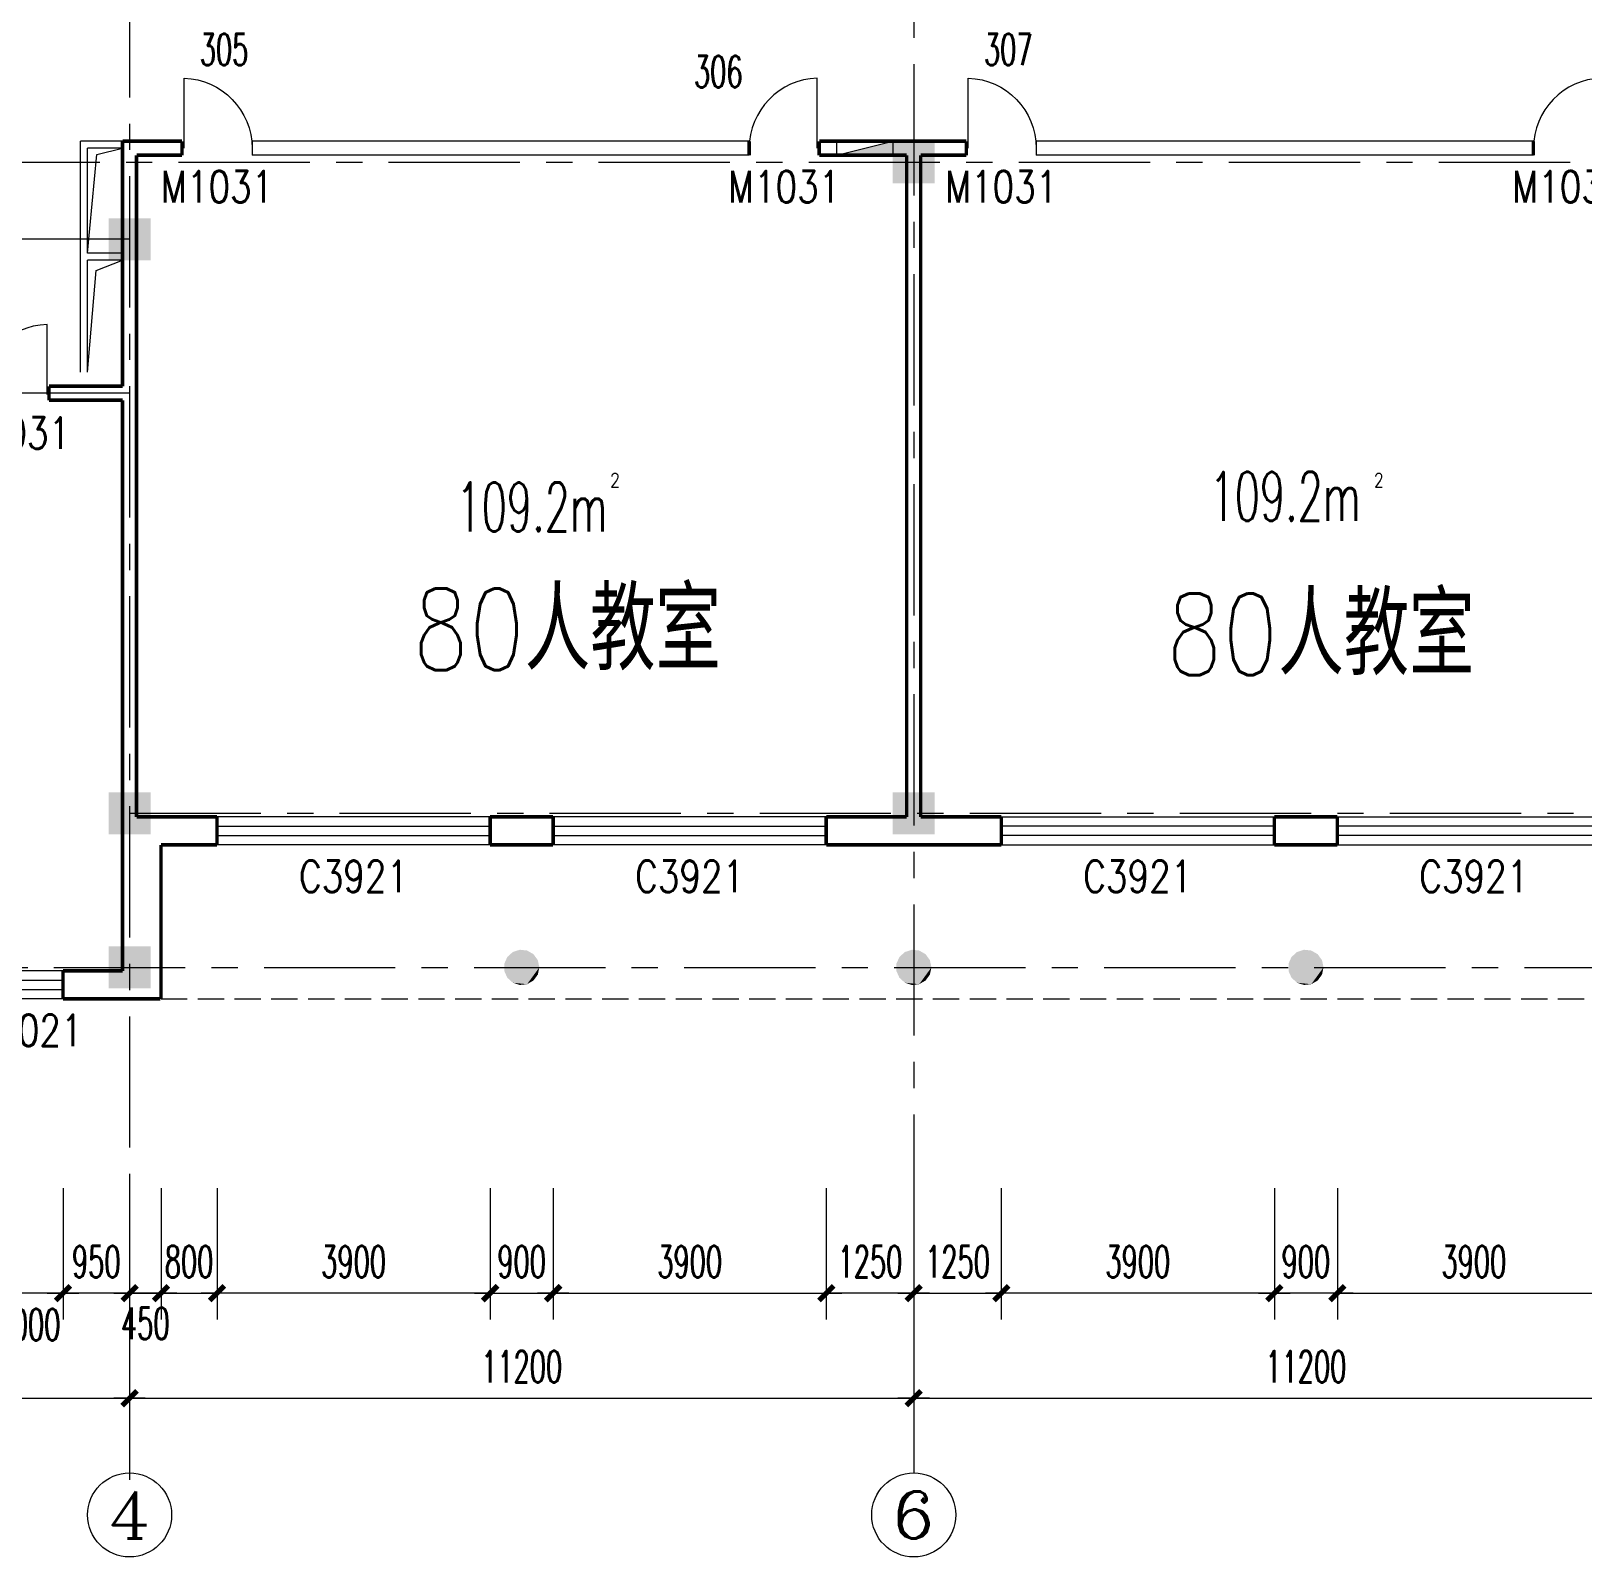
# Model space of a CAD drawing. Extents: x 1575758 to 1999219, y -897052 to -636879.
# Drawn here: x 1763468 to 1785633, y -718238 to -696443 of the extents above; entities that cross this region are included whole.
import ezdxf
from ezdxf.enums import TextEntityAlignment as Align

# ---------------------------------------------------------------- set-up
doc = ezdxf.new("R2010")
doc.units = 0
doc.header["$LTSCALE"] = 1500
doc.header["$MEASUREMENT"] = 0
doc.linetypes.add('CENTER', pattern=[2, 1.25, -0.25, 0.25, -0.25])
doc.linetypes.add('DASH', pattern=[0.35, 0.25, -0.1])
doc.layers.get('0').update_dxf_attribs({"linetype": 'CONTINUOUS', "lineweight": 5})
doc.layers.get('DEFPOINTS').update_dxf_attribs({"linetype": 'CONTINUOUS', "lineweight": 5})
for name, color, linetype, lineweight in [('AXIS', 7, 'CONTINUOUS', 5), ('AXIS_TEXT', 7, 'CONTINUOUS', 5), ('COLUMN', 7, 'CONTINUOUS', 5), ('DOTE', 7, 'CENTER', 5), ('OTHER', 7, 'CONTINUOUS', 5), ('PUB_DIM', 7, 'CONTINUOUS', 5), ('PUB_TEXT', 7, 'CONTINUOUS', 5), ('U型玻璃', 7, 'CONTINUOUS', 5), ('WALL', 7, 'CONTINUOUS', 5), ('WINDOW', 7, 'CONTINUOUS', 0), ('WINDOW_TEXT', 7, 'CONTINUOUS', 5), ('我的', 7, 'CONTINUOUS', 5), ('消火栓', 7, 'CONTINUOUS', 5), ('管井', 7, 'CONTINUOUS', 5), ('虚线', 7, 'DASH', 5)]:
    doc.layers.add(name, color=color, linetype=linetype, lineweight=lineweight)
doc.styles.add('_SIMPLEX', font='SIMPLEX.shx', dxfattribs={"width": 0.6})
doc.styles.add('COMPLEX', font='COMPLEX')
doc.styles.add('DIM_FONT', font='romans.shx', dxfattribs={"width": 0.6})
doc.styles.add('H1', font='romans.shx', dxfattribs={"width": 1.2, "bigfont": 'hztxt.shx'})
doc.styles.add('SIMPLEX', font='SIMPLEX.SHX', dxfattribs={"width": 0.6})
doc.dimstyles.new('NORMAL', dxfattribs={"dimscale": 1.5, "dimtxt": 300, "dimasz": 1, "dimexe": 250, "dimexo": 300, "dimgap": 150, "dimtad": 1, "dimdec": 0, "dimdsep": 46, "dimtxsty": 'DIM_FONT', "dimblk1": '_DIMX', "dimblk2": '_DIMX', "dimsah": 1, "dimcen": 2.5, "dimdle": 0.3, "dimclrd": 256, "dimclre": 256, "dimclrt": 256, "dimadec": 0, "dimazin": 0, "dimtfac": 1, "dimtdec": 0, "dimtix": 1, "dimtmove": 2, "dimatfit": 3, "dimldrblk": '_DIMX', "dimfxl": 1, "dimtvp": 1, "dimtolj": 1, "dimtzin": 0, "dimlwd": -1, "dimlwe": -1, "dimarcsym": 0})

# ---------------------------------------------------------------- blocks, each defined once
blk = doc.blocks.new('_FZH')
blk.add_solid([(0.5, -0.5), (-0.5, -0.5), (0.5, 0.5), (-0.5, 0.5)])
blk = doc.blocks.new('M_A2ZXL')
blk.add_line((-0.472, 0), (-0.472, -1))
blk.add_arc((-0.5, 0), 1, 271.6231, 0)
blk = doc.blocks.new('M_S2RKC')
for points in [[(-0.053, 0.503), (0.156, -0.481), (-0.253, 0.438), (-0.409, 0.297)], [(0.338, 0.376), (0.156, -0.481), (0.156, 0.481), (-0.053, 0.503)], [(-0.409, 0.297), (0.156, -0.481), (-0.495, 0.105), (-0.495, -0.105)], [(0.506, 0), (0.156, -0.481), (0.462, 0.206), (0.338, 0.376)], [(0.462, -0.206), (0.338, -0.376), (0.506, 0), (0.156, -0.481)], [(-0.495, -0.105), (0.156, -0.481), (-0.409, -0.297), (-0.253, -0.438)], [(-0.253, -0.438), (0.156, -0.481), (-0.053, -0.503)]]:
    blk.add_solid(points)
blk = doc.blocks.new('_WBLK')
for p, q in [((-0.5, 0.5), (0.5, 0.5)), ((0.5, 0.1667), (-0.5, 0.1667)), ((0.5, -0.1667), (-0.5, -0.1667)), ((-0.5, -0.5), (0.5, -0.5))]:
    blk.add_line(p, q)
at = {"layer": 'WINDOW_TEXT', "style": 'SIMPLEX', "flags": 9}
blk.add_attdef('A', text='', height=1, dxfattribs=at).set_placement((0, 1.5), align=Align.MIDDLE)
blk = doc.blocks.new('A$C68C06AB7')
at = {"layer": '消火栓'}
blk.add_hatch(color=256, dxfattribs=at).paths.add_polyline_path([(800, 200), (0, 200), (800, 0)])
blk.add_line((0, 200), (800, 0), dxfattribs=at)
blk.add_lwpolyline([(0, 200), (0, 0), (800, 0), (800, 200)], close=True, dxfattribs=at)
blk = doc.blocks.new('_DIMX')
blk.add_line((-150, 0), (150, 0))
at = {"const_width": 50}
blk.add_lwpolyline([(-70, -70), (70, 70)], dxfattribs=at)
blk = doc.blocks.new('*D1151')
at = {"layer": 'AXIS'}
for p, q in [((1764875, -712970), (1764875, -716345)), ((1776075, -712970), (1776075, -716345)), ((1764876, -715970), (1776073, -715970))]:
    blk.add_line(p, q, dxfattribs=at)
at = {"layer": 'DEFPOINTS', "color": 0, "lineweight": 5}
for p in [(1764875, -712520), (1776075, -712520), (1776075, -715970)]:
    blk.add_point(p, dxfattribs=at)
at = {"layer": 'AXIS', "xscale": 1.5, "yscale": 1.5, "zscale": 1.5, "rotation": 180}
blk.add_blockref('_DIMX', (1764875, -715970), dxfattribs=at)
at = {"layer": 'AXIS', "xscale": 1.5, "yscale": 1.5, "zscale": 1.5}
blk.add_blockref('_DIMX', (1776075, -715970), dxfattribs=at)
at = {"layer": 'AXIS', "insert": (1770475, -715520), "char_height": 450, "attachment_point": 5, "style": 'DIM_FONT'}
blk.add_mtext('\\A1;11200', dxfattribs=at)
blk = doc.blocks.new('*D1152')
at = {"layer": 'AXIS'}
for p, q in [((1776075, -712970), (1776075, -716345)), ((1787275, -712970), (1787275, -716345)), ((1776076, -715970), (1787273, -715970))]:
    blk.add_line(p, q, dxfattribs=at)
at = {"layer": 'DEFPOINTS', "color": 0, "lineweight": 5}
for p in [(1776075, -712520), (1787275, -712520), (1787275, -715970)]:
    blk.add_point(p, dxfattribs=at)
at = {"layer": 'AXIS', "xscale": 1.5, "yscale": 1.5, "zscale": 1.5, "rotation": 180}
blk.add_blockref('_DIMX', (1776075, -715970), dxfattribs=at)
at = {"layer": 'AXIS', "xscale": 1.5, "yscale": 1.5, "zscale": 1.5}
blk.add_blockref('_DIMX', (1787275, -715970), dxfattribs=at)
at = {"layer": 'AXIS', "insert": (1781675, -715520), "char_height": 450, "attachment_point": 5, "style": 'DIM_FONT'}
blk.add_mtext('\\A1;11200', dxfattribs=at)
blk = doc.blocks.new('*D1155')
at = {"layer": 'AXIS'}
for p, q in [((1753875, -713005), (1753875, -716345)), ((1764875, -712970), (1764875, -716345)), ((1753876, -715970), (1764873, -715970))]:
    blk.add_line(p, q, dxfattribs=at)
at = {"layer": 'DEFPOINTS', "color": 0, "lineweight": 5}
for p in [(1753875, -712555), (1764875, -712520), (1764875, -715970)]:
    blk.add_point(p, dxfattribs=at)
at = {"layer": 'AXIS', "xscale": 1.5, "yscale": 1.5, "zscale": 1.5, "rotation": 180}
blk.add_blockref('_DIMX', (1753875, -715970), dxfattribs=at)
at = {"layer": 'AXIS', "xscale": 1.5, "yscale": 1.5, "zscale": 1.5}
blk.add_blockref('_DIMX', (1764875, -715970), dxfattribs=at)
at = {"layer": 'AXIS', "insert": (1759375, -715520), "char_height": 450, "attachment_point": 5, "style": 'DIM_FONT'}
blk.add_mtext('\\A1;11000', dxfattribs=at)
blk = doc.blocks.new('_AXISO')
blk.add_circle((0, 0), 0.5)
at = {"layer": 'AXIS_TEXT', "style": 'COMPLEX', "width": 1.041667}
blk.add_attdef('A', text='', height=0.56, dxfattribs=at).set_placement((-0.25, -0.28), (0.25, -0.28), align=Align.FIT)
blk = doc.blocks.new('*D1187')
at = {"layer": 'DEFPOINTS', "color": 0, "lineweight": 5}
for p in [(1763925, -712520), (1764875, -712520), (1763925, -714470)]:
    blk.add_point(p, dxfattribs=at)
at = {"layer": 'PUB_DIM'}
for p, q in [((1763925, -712970), (1763925, -714845)), ((1764875, -712970), (1764875, -714845)), ((1763923, -714470), (1763922, -714470)), ((1764875, -714470), (1763925, -714470)), ((1764876, -714470), (1764878, -714470))]:
    blk.add_line(p, q, dxfattribs=at)
at = {"layer": 'PUB_DIM', "xscale": 1.5, "yscale": 1.5, "zscale": 1.5}
for p, rotation in [((1763925, -714470), 359.999999999986), ((1764875, -714470), 179.999999999986)]:
    blk.add_blockref('_DIMX', p, dxfattribs=dict(at, rotation=rotation))
at = {"layer": 'PUB_DIM', "insert": (1764400, -714020), "char_height": 450, "attachment_point": 5, "style": 'DIM_FONT'}
blk.add_mtext('\\A1;950', dxfattribs=at)
blk = doc.blocks.new('*D1188')
at = {"layer": 'DEFPOINTS', "color": 0, "lineweight": 5}
for p in [(1762925, -712520), (1763925, -712520), (1762925, -714470)]:
    blk.add_point(p, dxfattribs=at)
at = {"layer": 'PUB_DIM'}
for p, q in [((1762925, -712970), (1762925, -714845)), ((1763925, -712970), (1763925, -714845)), ((1763923, -714470), (1762926, -714470))]:
    blk.add_line(p, q, dxfattribs=at)
at = {"layer": 'PUB_DIM', "xscale": 1.5, "yscale": 1.5, "zscale": 1.5}
for p, rotation in [((1762925, -714470), 179.9999999999866), ((1763925, -714470), 359.9999999999867)]:
    blk.add_blockref('_DIMX', p, dxfattribs=dict(at, rotation=rotation))
at = {"layer": 'PUB_DIM', "insert": (1763425, -714920), "char_height": 450, "attachment_point": 5, "style": 'DIM_FONT'}
blk.add_mtext('\\A1;1000', dxfattribs=at)
blk = doc.blocks.new('*D1204')
at = {"layer": 'DEFPOINTS', "color": 0, "lineweight": 5}
for p in [(1765325, -712520), (1766125, -712520), (1766125, -714470)]:
    blk.add_point(p, dxfattribs=at)
at = {"layer": 'PUB_DIM'}
for p, q in [((1765325, -712970), (1765325, -714845)), ((1766125, -712970), (1766125, -714845)), ((1765323, -714470), (1765322, -714470)), ((1765325, -714470), (1766125, -714470)), ((1766126, -714470), (1766128, -714470))]:
    blk.add_line(p, q, dxfattribs=at)
at = {"layer": 'PUB_DIM', "xscale": 1.5, "yscale": 1.5, "zscale": 1.5}
blk.add_blockref('_DIMX', (1765325, -714470), dxfattribs=at)
at = {"layer": 'PUB_DIM', "xscale": 1.5, "yscale": 1.5, "zscale": 1.5, "rotation": 180}
blk.add_blockref('_DIMX', (1766125, -714470), dxfattribs=at)
at = {"layer": 'PUB_DIM', "insert": (1765725, -714020), "char_height": 450, "attachment_point": 5, "style": 'DIM_FONT'}
blk.add_mtext('\\A1;800', dxfattribs=at)
blk = doc.blocks.new('*D1205')
at = {"layer": 'DEFPOINTS', "color": 0, "lineweight": 5}
for p in [(1766125, -712520), (1770025, -712520), (1766125, -714470)]:
    blk.add_point(p, dxfattribs=at)
at = {"layer": 'PUB_DIM'}
for p, q in [((1766125, -712970), (1766125, -714845)), ((1770025, -712970), (1770025, -714845)), ((1770023, -714470), (1766126, -714470))]:
    blk.add_line(p, q, dxfattribs=at)
at = {"layer": 'PUB_DIM', "xscale": 1.5, "yscale": 1.5, "zscale": 1.5}
for p, rotation in [((1766125, -714470), 179.9999999999966), ((1770025, -714470), 359.9999999999966)]:
    blk.add_blockref('_DIMX', p, dxfattribs=dict(at, rotation=rotation))
at = {"layer": 'PUB_DIM', "insert": (1768075, -714020), "char_height": 450, "attachment_point": 5, "style": 'DIM_FONT'}
blk.add_mtext('\\A1;3900', dxfattribs=at)
blk = doc.blocks.new('*D1206')
at = {"layer": 'DEFPOINTS', "color": 0, "lineweight": 5}
for p in [(1770025, -712520), (1770925, -712520), (1770925, -714470)]:
    blk.add_point(p, dxfattribs=at)
at = {"layer": 'PUB_DIM'}
for p, q in [((1770025, -712970), (1770025, -714845)), ((1770925, -712970), (1770925, -714845)), ((1770023, -714470), (1770022, -714470)), ((1770025, -714470), (1770925, -714470)), ((1770926, -714470), (1770928, -714470))]:
    blk.add_line(p, q, dxfattribs=at)
at = {"layer": 'PUB_DIM', "xscale": 1.5, "yscale": 1.5, "zscale": 1.5}
blk.add_blockref('_DIMX', (1770025, -714470), dxfattribs=at)
at = {"layer": 'PUB_DIM', "xscale": 1.5, "yscale": 1.5, "zscale": 1.5, "rotation": 180}
blk.add_blockref('_DIMX', (1770925, -714470), dxfattribs=at)
at = {"layer": 'PUB_DIM', "insert": (1770475, -714020), "char_height": 450, "attachment_point": 5, "style": 'DIM_FONT'}
blk.add_mtext('\\A1;900', dxfattribs=at)
blk = doc.blocks.new('*D1207')
at = {"layer": 'DEFPOINTS', "color": 0, "lineweight": 5}
for p in [(1770925, -712520), (1774825, -712520), (1774825, -714470)]:
    blk.add_point(p, dxfattribs=at)
at = {"layer": 'PUB_DIM'}
for p, q in [((1770925, -712970), (1770925, -714845)), ((1774825, -712970), (1774825, -714845)), ((1770926, -714470), (1774823, -714470))]:
    blk.add_line(p, q, dxfattribs=at)
at = {"layer": 'PUB_DIM', "xscale": 1.5, "yscale": 1.5, "zscale": 1.5, "rotation": 180}
blk.add_blockref('_DIMX', (1770925, -714470), dxfattribs=at)
at = {"layer": 'PUB_DIM', "xscale": 1.5, "yscale": 1.5, "zscale": 1.5}
blk.add_blockref('_DIMX', (1774825, -714470), dxfattribs=at)
at = {"layer": 'PUB_DIM', "insert": (1772875, -714020), "char_height": 450, "attachment_point": 5, "style": 'DIM_FONT'}
blk.add_mtext('\\A1;3900', dxfattribs=at)
blk = doc.blocks.new('*D1208')
at = {"layer": 'DEFPOINTS', "color": 0, "lineweight": 5}
for p in [(1774825, -712520), (1776075, -712520), (1774825, -714470)]:
    blk.add_point(p, dxfattribs=at)
at = {"layer": 'PUB_DIM'}
for p, q in [((1774825, -712970), (1774825, -714845)), ((1776075, -712970), (1776075, -714845)), ((1774823, -714470), (1774822, -714470)), ((1776075, -714470), (1774825, -714470)), ((1776076, -714470), (1776078, -714470))]:
    blk.add_line(p, q, dxfattribs=at)
at = {"layer": 'PUB_DIM', "xscale": 1.5, "yscale": 1.5, "zscale": 1.5}
for p, rotation in [((1774825, -714470), 359.9999999999893), ((1776075, -714470), 179.9999999999893)]:
    blk.add_blockref('_DIMX', p, dxfattribs=dict(at, rotation=rotation))
at = {"layer": 'PUB_DIM', "insert": (1775450, -714020), "char_height": 450, "attachment_point": 5, "style": 'DIM_FONT'}
blk.add_mtext('\\A1;1250', dxfattribs=at)
blk = doc.blocks.new('*D1209')
at = {"layer": 'DEFPOINTS', "color": 0, "lineweight": 5}
for p in [(1782125, -712520), (1786025, -712520), (1786025, -714470)]:
    blk.add_point(p, dxfattribs=at)
at = {"layer": 'PUB_DIM'}
for p, q in [((1782125, -712970), (1782125, -714845)), ((1786025, -712970), (1786025, -714845)), ((1782126, -714470), (1786023, -714470))]:
    blk.add_line(p, q, dxfattribs=at)
at = {"layer": 'PUB_DIM', "xscale": 1.5, "yscale": 1.5, "zscale": 1.5, "rotation": 180}
blk.add_blockref('_DIMX', (1782125, -714470), dxfattribs=at)
at = {"layer": 'PUB_DIM', "xscale": 1.5, "yscale": 1.5, "zscale": 1.5}
blk.add_blockref('_DIMX', (1786025, -714470), dxfattribs=at)
at = {"layer": 'PUB_DIM', "insert": (1784075, -714020), "char_height": 450, "attachment_point": 5, "style": 'DIM_FONT'}
blk.add_mtext('\\A1;3900', dxfattribs=at)
blk = doc.blocks.new('*D1210')
at = {"layer": 'DEFPOINTS', "color": 0, "lineweight": 5}
for p in [(1781225, -712520), (1782125, -712520), (1781225, -714470)]:
    blk.add_point(p, dxfattribs=at)
at = {"layer": 'PUB_DIM'}
for p, q in [((1781225, -712970), (1781225, -714845)), ((1782125, -712970), (1782125, -714845)), ((1781223, -714470), (1781222, -714470)), ((1782125, -714470), (1781225, -714470)), ((1782126, -714470), (1782128, -714470))]:
    blk.add_line(p, q, dxfattribs=at)
at = {"layer": 'PUB_DIM', "xscale": 1.5, "yscale": 1.5, "zscale": 1.5}
for p, rotation in [((1781225, -714470), 359.9999999999852), ((1782125, -714470), 179.9999999999851)]:
    blk.add_blockref('_DIMX', p, dxfattribs=dict(at, rotation=rotation))
at = {"layer": 'PUB_DIM', "insert": (1781675, -714020), "char_height": 450, "attachment_point": 5, "style": 'DIM_FONT'}
blk.add_mtext('\\A1;900', dxfattribs=at)
blk = doc.blocks.new('*D1211')
at = {"layer": 'DEFPOINTS', "color": 0, "lineweight": 5}
for p in [(1777325, -712520), (1781225, -712520), (1777325, -714470)]:
    blk.add_point(p, dxfattribs=at)
at = {"layer": 'PUB_DIM'}
for p, q in [((1777325, -712970), (1777325, -714845)), ((1781225, -712970), (1781225, -714845)), ((1781223, -714470), (1777326, -714470))]:
    blk.add_line(p, q, dxfattribs=at)
at = {"layer": 'PUB_DIM', "xscale": 1.5, "yscale": 1.5, "zscale": 1.5}
for p, rotation in [((1777325, -714470), 179.9999999999966), ((1781225, -714470), 359.9999999999966)]:
    blk.add_blockref('_DIMX', p, dxfattribs=dict(at, rotation=rotation))
at = {"layer": 'PUB_DIM', "insert": (1779275, -714020), "char_height": 450, "attachment_point": 5, "style": 'DIM_FONT'}
blk.add_mtext('\\A1;3900', dxfattribs=at)
blk = doc.blocks.new('*D1251')
at = {"layer": 'DEFPOINTS', "color": 0, "lineweight": 5}
for p in [(1764875, -712520), (1765325, -712520), (1765325, -714470)]:
    blk.add_point(p, dxfattribs=at)
at = {"layer": 'PUB_DIM'}
for p, q in [((1764875, -712970), (1764875, -714845)), ((1765325, -712970), (1765325, -714845)), ((1764873, -714470), (1764872, -714470)), ((1764875, -714470), (1765325, -714470)), ((1765326, -714470), (1765328, -714470))]:
    blk.add_line(p, q, dxfattribs=at)
at = {"layer": 'PUB_DIM', "xscale": 1.5, "yscale": 1.5, "zscale": 1.5}
blk.add_blockref('_DIMX', (1764875, -714470), dxfattribs=at)
at = {"layer": 'PUB_DIM', "xscale": 1.5, "yscale": 1.5, "zscale": 1.5, "rotation": 180}
blk.add_blockref('_DIMX', (1765325, -714470), dxfattribs=at)
at = {"layer": 'PUB_DIM', "insert": (1765100, -714902), "char_height": 450, "attachment_point": 5, "style": 'DIM_FONT'}
blk.add_mtext('\\A1;450', dxfattribs=at)
blk = doc.blocks.new('*D1252')
at = {"layer": 'DEFPOINTS', "color": 0, "lineweight": 5}
for p in [(1776075, -712520), (1777325, -712520), (1777325, -714470)]:
    blk.add_point(p, dxfattribs=at)
at = {"layer": 'PUB_DIM'}
for p, q in [((1776075, -712970), (1776075, -714845)), ((1777325, -712970), (1777325, -714845)), ((1776073, -714470), (1776072, -714470)), ((1776075, -714470), (1777325, -714470)), ((1777326, -714470), (1777328, -714470))]:
    blk.add_line(p, q, dxfattribs=at)
at = {"layer": 'PUB_DIM', "xscale": 1.5, "yscale": 1.5, "zscale": 1.5}
blk.add_blockref('_DIMX', (1776075, -714470), dxfattribs=at)
at = {"layer": 'PUB_DIM', "xscale": 1.5, "yscale": 1.5, "zscale": 1.5, "rotation": 180}
blk.add_blockref('_DIMX', (1777325, -714470), dxfattribs=at)
at = {"layer": 'PUB_DIM', "insert": (1776700, -714020), "char_height": 450, "attachment_point": 5, "style": 'DIM_FONT'}
blk.add_mtext('\\A1;1250', dxfattribs=at)

msp = doc.modelspace()

# ---------------------------------------------------------------- linework, layer by layer
at = {"layer": 'AXIS'}
for p, q in [((1764874.9, -715531.4), (1764874.9, -717037.7)), ((1776074.9, -715531.4), (1776074.9, -717037.7))]:
    msp.add_line(p, q, dxfattribs=at)
at = {"layer": 'DOTE'}
for p, q in [((1776074.9, -687916.6), (1776074.9, -717136.8)), ((1764874.9, -695516.6), (1764874.9, -717136.8)), ((1744574.9, -698316.6), (1828858.2, -698316.6)), ((1764874.9, -699416.6), (1739795.7, -699416.6)), ((1764874.9, -701616.6), (1739795.7, -701616.6)), ((1764874.9, -707616.6), (1828858.2, -707616.6)), ((1739795.7, -709816.6), (1828858.2, -709816.6))]:
    msp.add_line(p, q, dxfattribs=at)
at = {"layer": 'OTHER'}
for points in [[(1764274.9, -699616.6), (1764408.7, -698204.5), (1764774.9, -698116.6)], [(1764274.9, -701316.6), (1764397.7, -699864.8), (1764774.9, -699716.6)]]:
    msp.add_lwpolyline(points, dxfattribs=at)
at = {"layer": 'U型玻璃'}
for p, q in [((1766624.9, -698016.6), (1766624.9, -698216.6)), ((1773724.9, -698016.6), (1766624.9, -698016.6)), ((1777824.9, -698016.6), (1777824.9, -698216.6)), ((1784924.9, -698016.6), (1777824.9, -698016.6)), ((1773724.9, -698216.6), (1766624.9, -698216.6)), ((1784924.9, -698216.6), (1777824.9, -698216.6))]:
    msp.add_line(p, q, dxfattribs=at)
at = {"layer": 'U型玻璃', "const_width": 50}
for points in [[(1773724.9, -698016.6), (1773724.9, -698216.6)], [(1784924.9, -698016.6), (1784924.9, -698216.6)]]:
    msp.add_lwpolyline(points, dxfattribs=at)
at = {"layer": 'WALL', "const_width": 50}
for points in [[(1764774.9, -701516.6), (1764774.9, -698016.6)], [(1765624.9, -698016.6), (1764774.9, -698016.6)], [(1765624.9, -698216.6), (1764974.9, -698216.6)], [(1764974.9, -707666.6), (1764974.9, -698216.6)], [(1765624.9, -698016.6), (1765624.9, -698216.6)], [(1774724.9, -698016.6), (1774724.9, -698216.6)], [(1776824.9, -698016.6), (1774724.9, -698016.6)], [(1775974.9, -698216.6), (1774724.9, -698216.6)], [(1775974.9, -707666.6), (1775974.9, -698216.6)], [(1776824.9, -698216.6), (1776174.9, -698216.6)], [(1776174.9, -707666.6), (1776174.9, -698216.6)], [(1776824.9, -698016.6), (1776824.9, -698216.6)], [(1763724.9, -701516.6), (1763724.9, -701716.6)], [(1764774.9, -701516.6), (1763724.9, -701516.6)], [(1763724.9, -701716.6), (1764774.9, -701716.6)], [(1764774.9, -701716.6), (1764774.9, -709866.6)], [(1766124.9, -707666.6), (1764974.9, -707666.6)], [(1766124.9, -708066.6), (1766124.9, -707666.6)], [(1770924.9, -707666.6), (1770024.9, -707666.6)], [(1770024.9, -708066.6), (1770024.9, -707666.6)], [(1770924.9, -708066.6), (1770924.9, -707666.6)], [(1774824.9, -708066.6), (1774824.9, -707666.6)], [(1775974.9, -707666.6), (1774824.9, -707666.6)], [(1777324.9, -707666.6), (1776174.9, -707666.6)], [(1777324.9, -708066.6), (1777324.9, -707666.6)], [(1781224.9, -708066.6), (1781224.9, -707666.6)], [(1782124.9, -707666.6), (1781224.9, -707666.6)], [(1782124.9, -708066.6), (1782124.9, -707666.6)], [(1766124.9, -708066.6), (1765324.9, -708066.6)], [(1765324.9, -708066.6), (1765324.9, -710266.6)], [(1770924.9, -708066.6), (1770024.9, -708066.6)], [(1777324.9, -708066.6), (1774824.9, -708066.6)], [(1782124.9, -708066.6), (1781224.9, -708066.6)], [(1763924.9, -710266.6), (1763924.9, -709866.6)], [(1763924.9, -709866.6), (1764774.9, -709866.6)], [(1765314.1, -710266.6), (1763924.9, -710266.6)]]:
    msp.add_lwpolyline(points, dxfattribs=at)
at = {"layer": '管井'}
for p, q in [((1764774.9, -698016.6), (1764174.9, -698016.6)), ((1764174.9, -701316.6), (1764174.9, -698016.6)), ((1764774.9, -698116.6), (1764274.9, -698116.6)), ((1764274.9, -699616.6), (1764274.9, -698116.6)), ((1764774.9, -699616.6), (1764274.9, -699616.6)), ((1764774.9, -699716.6), (1764274.9, -699716.6)), ((1764274.9, -701316.6), (1764274.9, -699716.6))]:
    msp.add_line(p, q, dxfattribs=at)
at = {"layer": '虚线'}
msp.add_line((1765324.9, -710266.6), (1824824.9, -710266.6), dxfattribs=at)

# ---------------------------------------------------------------- block references
at = {"layer": 'AXIS'}
ref = msp.add_blockref('_AXISO', (1764874.9, -717637.7), dxfattribs=dict(at, xscale=1200, yscale=1200, zscale=1200))
ref.add_attrib('A', '4', dxfattribs={"layer": 'AXIS_TEXT', "height": 672, "style": 'COMPLEX', "width": 1.171875}).set_placement((1764574.9, -717973.7), (1765174.9, -717973.7), align=Align.FIT)
ref = msp.add_blockref('_AXISO', (1776074.9, -717637.7), dxfattribs=dict(at, xscale=1200, yscale=1200, zscale=1200))
ref.add_attrib('A', '6', dxfattribs={"layer": 'AXIS_TEXT', "height": 672, "style": 'COMPLEX', "width": 1.339286}).set_placement((1775774.9, -717973.7), (1776374.9, -717973.7), align=Align.FIT)
at = {"layer": 'COLUMN'}
for name, p, xscale, yscale, zscale in [('_FZH', (1776074.9, -698316.6), 600, 600, 600), ('_FZH', (1764874.9, -699416.6), 600, 600, 600), ('_FZH', (1764874.9, -707616.6), -600, 600, 600), ('_FZH', (1776074.9, -707616.6), 600, 600, 600), ('_FZH', (1764874.9, -709816.6), 600, 600, 600), ('_FZH', (1764874.9, -709816.6), -600, 600, 600), ('M_S2RKC', (1770474.9, -709816.6), 500, 500, 500), ('M_S2RKC', (1776074.9, -709816.6), 500, 500, 500), ('M_S2RKC', (1781674.9, -709816.6), 500, 500, 500)]:
    msp.add_blockref(name, p, dxfattribs=dict(at, xscale=xscale, yscale=yscale, zscale=zscale))
at = {"layer": 'WINDOW'}
ref = msp.add_blockref('M_A2ZXL', (1766124.9, -698116.6), dxfattribs=dict(at, xscale=-1000, yscale=1000, zscale=1000, rotation=180))
ref.add_attrib('A', 'M1031', dxfattribs={"layer": 'WINDOW_TEXT', "height": 450, "style": '_SIMPLEX', "width": 0.8, "flags": 8}).set_placement((1766124.9, -698666.6, -300246.1), align=Align.MIDDLE)
ref = msp.add_blockref('M_A2ZXL', (1774224.9, -698116.6), dxfattribs=dict(at, xscale=1000, yscale=1000, zscale=1000, rotation=180))
ref.add_attrib('A', 'M1031', dxfattribs={"layer": 'WINDOW_TEXT', "height": 450, "style": '_SIMPLEX', "width": 0.8, "flags": 8}).set_placement((1774224.9, -698666.6, -300246.1), align=Align.MIDDLE)
ref = msp.add_blockref('M_A2ZXL', (1777324.9, -698116.8), dxfattribs=dict(at, xscale=-1000, yscale=1000, zscale=1000, rotation=180.0137826883359))
ref.add_attrib('A', 'M1031', dxfattribs={"layer": 'WINDOW_TEXT', "height": 450, "rotation": 0.01378, "style": '_SIMPLEX', "width": 0.8, "flags": 8}).set_placement((1777325.1, -698666.8, -300246.1), align=Align.MIDDLE)
ref = msp.add_blockref('M_A2ZXL', (1785424.9, -698116.6), dxfattribs=dict(at, xscale=1000, yscale=1000, zscale=1000, rotation=180))
ref.add_attrib('A', 'M1031', dxfattribs={"layer": 'WINDOW_TEXT', "height": 450, "style": '_SIMPLEX', "width": 0.8, "flags": 8}).set_placement((1785424.9, -698666.6, -300246.1), align=Align.MIDDLE)
ref = msp.add_blockref('M_A2ZXL', (1763224.9, -701634.4), dxfattribs=dict(at, xscale=1000, yscale=1000, zscale=1000, rotation=180))
ref.add_attrib('A', 'M1031', dxfattribs={"layer": 'WINDOW_TEXT', "height": 450, "style": '_SIMPLEX', "width": 0.8, "flags": 8}).set_placement((1763224.9, -702184.4), align=Align.MIDDLE)
ref = msp.add_blockref('_WBLK', (1768074.9, -707866.6), dxfattribs=dict(at, xscale=3900, yscale=400.0000000572763, zscale=3900, rotation=180))
ref.add_attrib('A', 'C3921', dxfattribs={"layer": 'WINDOW_TEXT', "height": 450, "style": '_SIMPLEX', "width": 0.8, "flags": 8}).set_placement((1768074.9, -708516.6), align=Align.MIDDLE)
ref = msp.add_blockref('_WBLK', (1772874.9, -707866.6), dxfattribs=dict(at, xscale=3900, yscale=400.0000000569271, zscale=3900, rotation=180))
ref.add_attrib('A', 'C3921', dxfattribs={"layer": 'WINDOW_TEXT', "height": 450, "style": '_SIMPLEX', "width": 0.8, "flags": 8}).set_placement((1772874.9, -708516.6), align=Align.MIDDLE)
ref = msp.add_blockref('_WBLK', (1779274.9, -707866.6), dxfattribs=dict(at, xscale=-3900, yscale=400.0000000569271, zscale=3900, rotation=180))
ref.add_attrib('A', 'C3921', dxfattribs={"layer": 'WINDOW_TEXT', "height": 450, "style": '_SIMPLEX', "width": 0.8, "flags": 8}).set_placement((1779274.9, -708516.6), align=Align.MIDDLE)
ref = msp.add_blockref('_WBLK', (1784074.9, -707866.6), dxfattribs=dict(at, xscale=-3900, yscale=400.0000000572763, zscale=3900, rotation=180))
ref.add_attrib('A', 'C3921', dxfattribs={"layer": 'WINDOW_TEXT', "height": 450, "style": '_SIMPLEX', "width": 0.8, "flags": 8}).set_placement((1784074.9, -708516.6), align=Align.MIDDLE)
ref = msp.add_blockref('_WBLK', (1763424.9, -710066.6), dxfattribs=dict(at, xscale=1000, yscale=399.9999998462154, zscale=1000, rotation=180))
ref.add_attrib('A', 'C1021', dxfattribs={"layer": 'WINDOW_TEXT', "height": 450, "style": '_SIMPLEX', "width": 0.8, "flags": 8}).set_placement((1763424.9, -710716.6), align=Align.MIDDLE)
at = {"layer": '消火栓', "xscale": -1, "rotation": 180}
msp.add_blockref('A$C68C06AB7', (1774974.9, -698016.6), dxfattribs=at)

# ---------------------------------------------------------------- texts
at = {"layer": 'PUB_TEXT', "style": 'H1', "width": 0.8}
for p in [(1771740, -702956), (1782647.5, -702956)]:
    msp.add_text('2', height=200, dxfattribs=at).set_placement(p)
at = {"layer": '我的', "lineweight": 0, "style": 'H1', "width": 0.8}
for p in [(1768921.1, -705571.4), (1779683.4, -705641.2)]:
    msp.add_text('80人教室', height=1166.4, dxfattribs=at).set_placement(p)
at = {"layer": '我的', "color": 0, "lineweight": 5, "attachment_point": 1, "style": 'DIM_FONT'}
for s, insert, char_height, width in [('305', (1765877.9, -696481.6), 450, 1894.64), ('307', (1777077.9, -696481.6), 450, 1894.64), ('306', (1772936.3, -696797.9), 450, 1894.64), ('{\\C3;109.2m}', (1780298.6, -702739.9), 700, 2105.94), ('{\\C3;109.2m}', (1769543.3, -702890.1), 700, 2105.94)]:
    msp.add_mtext(s, dxfattribs=dict(at, insert=insert, char_height=char_height, width=width))

# ---------------------------------------------------------------- dimensions: what is measured, and where the dimension line sits
at = {"layer": 'AXIS'}
for base, p1, p2, picture, middle in [((1764874.9, -715970.3), (1753874.9, -712555), (1764874.9, -712520.3), '*D1155', (1759374.9, -715520.3)), ((1776074.9, -715970.3), (1764874.9, -712520.3), (1776074.9, -712520.3), '*D1151', (1770474.9, -715520.3)), ((1787274.9, -715970.3), (1776074.9, -712520.3), (1787274.9, -712520.3), '*D1152', (1781674.9, -715520.3))]:
    dim = msp.add_linear_dim(base=base, p1=p1, p2=p2, dimstyle='NORMAL', dxfattribs=at)
    dim.commit()
    dim.dimension.update_dxf_attribs({"geometry": picture, "text_midpoint": middle})
at = {"layer": 'PUB_DIM'}
for base, p1, p2, angle, picture, middle in [((1762924.9, -714470.3), (1763924.9, -712520.3), (1762924.9, -712520.3), 180, '*D1188', (1763424.9, -714920.3)), ((1765324.9, -714470.3), (1764874.9, -712520.3), (1765324.9, -712520.3), 0, '*D1251', (1765099.9, -714902.3))]:
    dim = msp.add_linear_dim(base=base, p1=p1, p2=p2, angle=angle, dimstyle='NORMAL', dxfattribs=at)
    dim.commit()
    dim.dimension.update_dxf_attribs({"geometry": picture, "text_midpoint": middle, "dimtype": 161})
for p1, p2, distance, picture, middle in [((1764874.9, -712520.3), (1763924.9, -712520.3), 1950, '*D1187', (1764399.9, -714020.3)), ((1765324.9, -712520.3), (1766124.9, -712520.3), -1950, '*D1204', (1765724.9, -714020.3)), ((1770024.9, -712520.3), (1766124.9, -712520.3), 1950, '*D1205', (1768074.9, -714020.3)), ((1770024.9, -712520.3), (1770924.9, -712520.3), -1950, '*D1206', (1770474.9, -714020.3)), ((1770924.9, -712520.3), (1774824.9, -712520.3), -1950, '*D1207', (1772874.9, -714020.3)), ((1776074.9, -712520.3), (1774824.9, -712520.3), 1950, '*D1208', (1775449.9, -714020.3)), ((1776074.9, -712520.3), (1777324.9, -712520.3), -1950, '*D1252', (1776699.9, -714020.3)), ((1781224.9, -712520.3), (1777324.9, -712520.3), 1950, '*D1211', (1779274.9, -714020.3)), ((1782124.9, -712520.3), (1781224.9, -712520.3), 1950, '*D1210', (1781674.9, -714020.3)), ((1782124.9, -712520.3), (1786024.9, -712520.3), -1950, '*D1209', (1784074.9, -714020.3))]:
    dim = msp.add_aligned_dim(p1=p1, p2=p2, distance=distance, dimstyle='NORMAL', dxfattribs=at)
    dim.commit()
    dim.dimension.update_dxf_attribs({"geometry": picture, "text_midpoint": middle})

doc.saveas('drawing.dxf')
